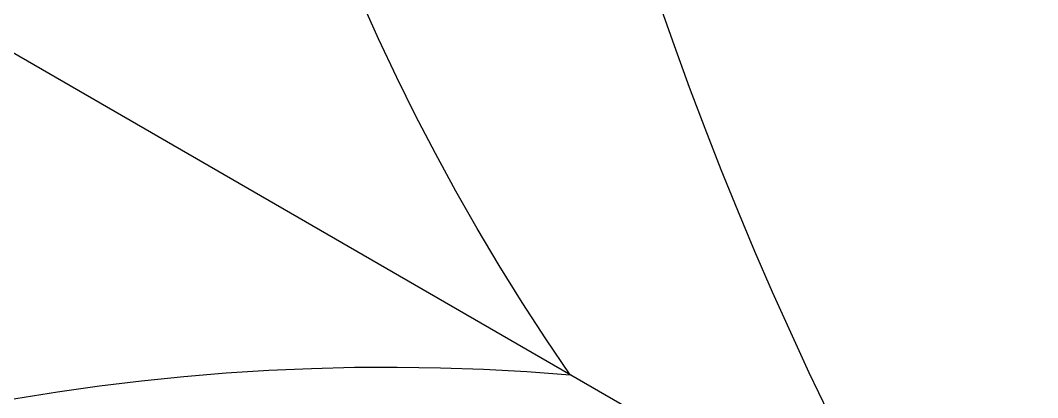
# Model space of a CAD drawing. Header units: millimetres. Extents: x 118878 to 201916, y 10986 to 20993.
# Drawn here: x 180978.89 to 180990.6, y 17078.51 to 17082.85 of the extents above; entities that cross this region are included whole.
import ezdxf

# ---------------------------------------------------------------- set-up
doc = ezdxf.new("R2010")
doc.units = ezdxf.units.MM
doc.header["$LTSCALE"] = 100
doc.layers.add('TREE', color=83, linetype='Continuous')

# ---------------------------------------------------------------- blocks, each defined once
blk = doc.blocks.new('TREE-CICAS')
at = {"layer": 'TREE'}
blk.add_line((-0.55133, 3.12676), (0, 0), dxfattribs=at)
for centre, radius, start, end in [((0.66668, 1.50566), 1.01497, 94.60629, 164.75109), ((-1.14144, 1.18684), 1.01497, 35.24891, 105.39371), ((-1.55807, 0.47031), 1.70147, 41.37119, 85.03657), ((-1.45273, -0.73373), 1.70147, 284.96343, 328.62881)]:
    blk.add_arc(centre, radius, start, end, dxfattribs=at)

msp = doc.modelspace()

# ---------------------------------------------------------------- block references
for p, xscale, yscale, zscale, rotation in [((181024.188, 17056.279), -25.00000000000001, 25, 25, 70), ((180952.31, 17056.557), 17.5, 17.5, 17.5, 150.0000000000001)]:
    msp.add_blockref('TREE-CICAS', p, dxfattribs=dict(xscale=xscale, yscale=yscale, zscale=zscale, rotation=rotation))

doc.saveas('drawing.dxf')
